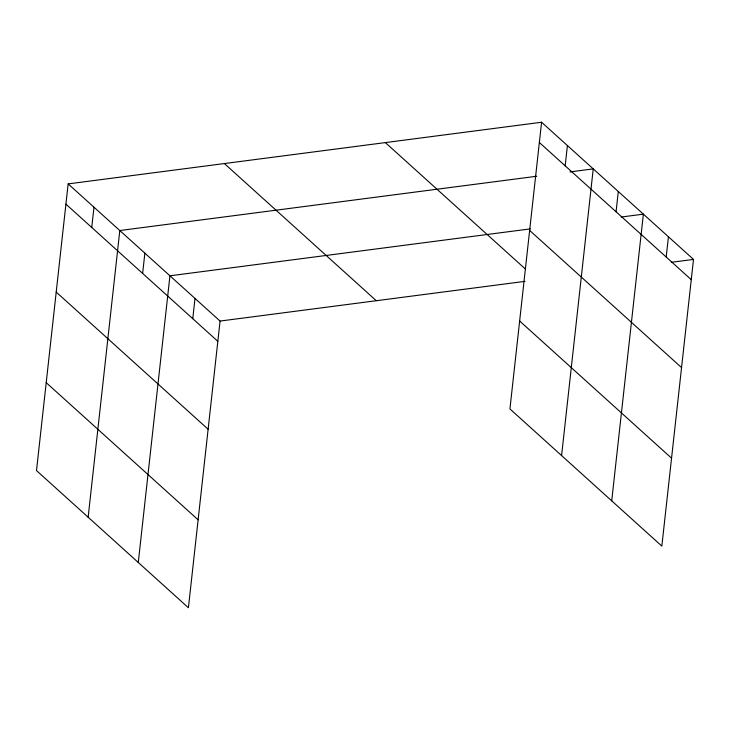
<?xml version="1.0" encoding="UTF-8"?>
<svg xmlns="http://www.w3.org/2000/svg" width="730" height="730" viewBox="0 0 730 730"><rect width="100%" height="100%" fill="white"/><g stroke="black" fill="none" stroke-linecap="round" stroke-linejoin="round"><path stroke-width="1.09" d="M68.155 183.896L36.5 470.585L188.413 607.752L220.068 321.063L68.155 183.896L541.587 122.248L693.5 259.415L661.845 546.104L509.932 408.937L541.587 122.248M91.743 227.468L93.978 207.22M88.147 517.223L119.802 230.534L536.723 176.249M142.633 273.421L144.868 253.164M138.28 562.483L169.935 275.803L530.345 228.873M192.766 318.682L195.001 298.433M565.175 165.82L567.411 145.571M561.589 455.575L593.235 168.886L569.966 171.915M616.065 211.773L618.301 191.516M611.722 500.835L643.367 214.155L621.203 217.038M666.198 257.033L668.434 236.785M220.068 321.063L524.97 281.36M671.335 262.307L693.5 259.415M539.351 142.496L691.264 279.672M529.642 230.424L681.555 367.591M385.349 142.596L525.573 269.197M519.641 321.008L671.554 458.175M224.384 163.556L376.297 300.724M65.919 204.144L217.832 341.321M56.21 292.073L208.123 429.24M46.209 382.657L198.122 519.824"/></g></svg>
